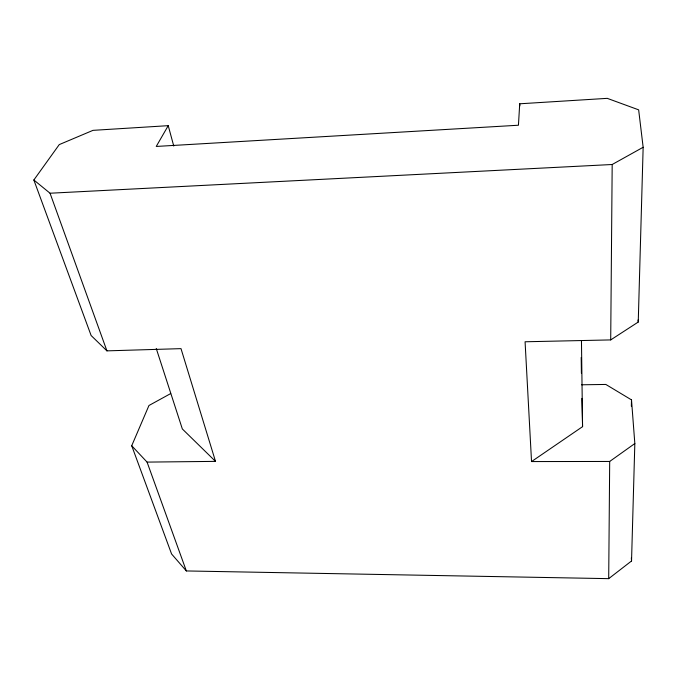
<?xml version="1.0" encoding="UTF-8"?>
<svg xmlns="http://www.w3.org/2000/svg" width="677" height="677" viewBox="0 0 677 677"><rect width="100%" height="100%" fill="white"/><g stroke="black" fill="none" stroke-linecap="round" stroke-linejoin="round"><path stroke-width="1.02" d="M170.689 393.574L148.957 405.506L131.719 445.745L171.577 553.972L186.344 570.948L608.699 578.649L609.689 461.46L634.831 443.545L631.506 399.887L605.83 384.443L581.56 384.79M609.689 461.46L531.538 461.57L525.081 341.775L610.705 339.913L612.186 164.503L643.15 147.273L638.648 109.843L607.269 98.351L519.716 103.793L518.438 125.228L156.243 146.444L168.234 125.668L93.003 130.348L59.254 144.599L33.85 179.997L91.124 335.521L106.932 350.864L181.004 348.638L215.506 461.375L147.07 462.103L131.719 445.745M631.353 406.183L631.506 399.887M608.699 578.649L631.539 560.979L634.831 443.545M610.705 339.913L638.242 322.049L643.15 147.273M531.538 461.57L582.567 426.654L581.458 340.59M33.85 179.997L50.047 193.224L612.186 164.503M215.506 461.375L182.341 428.964L156.26 348.511M50.047 193.224L106.932 350.864M147.07 462.103L186.344 570.948M168.234 125.668L173.752 146.037M638.056 319.959L638.242 322.049M631.336 557.873L631.539 560.979M519.716 103.793L519.826 105.908M581.89 398.398L582.567 426.654M581.204 357.448L581.408 373.222"/></g></svg>
